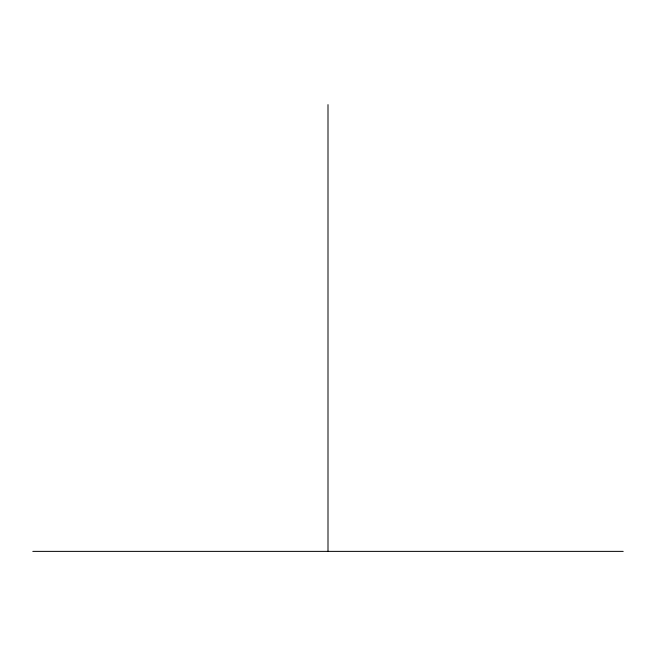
<?xml version="1.0" encoding="UTF-8"?>
<svg xmlns="http://www.w3.org/2000/svg" width="656" height="656" viewBox="0 0 656 656"><rect width="100%" height="100%" fill="white"/><g stroke="black" fill="none" stroke-linecap="round" stroke-linejoin="round"><path stroke-width="0.98" d="M32.8 551.376L623.2 551.376M328 104.624L328 551.376"/></g></svg>
